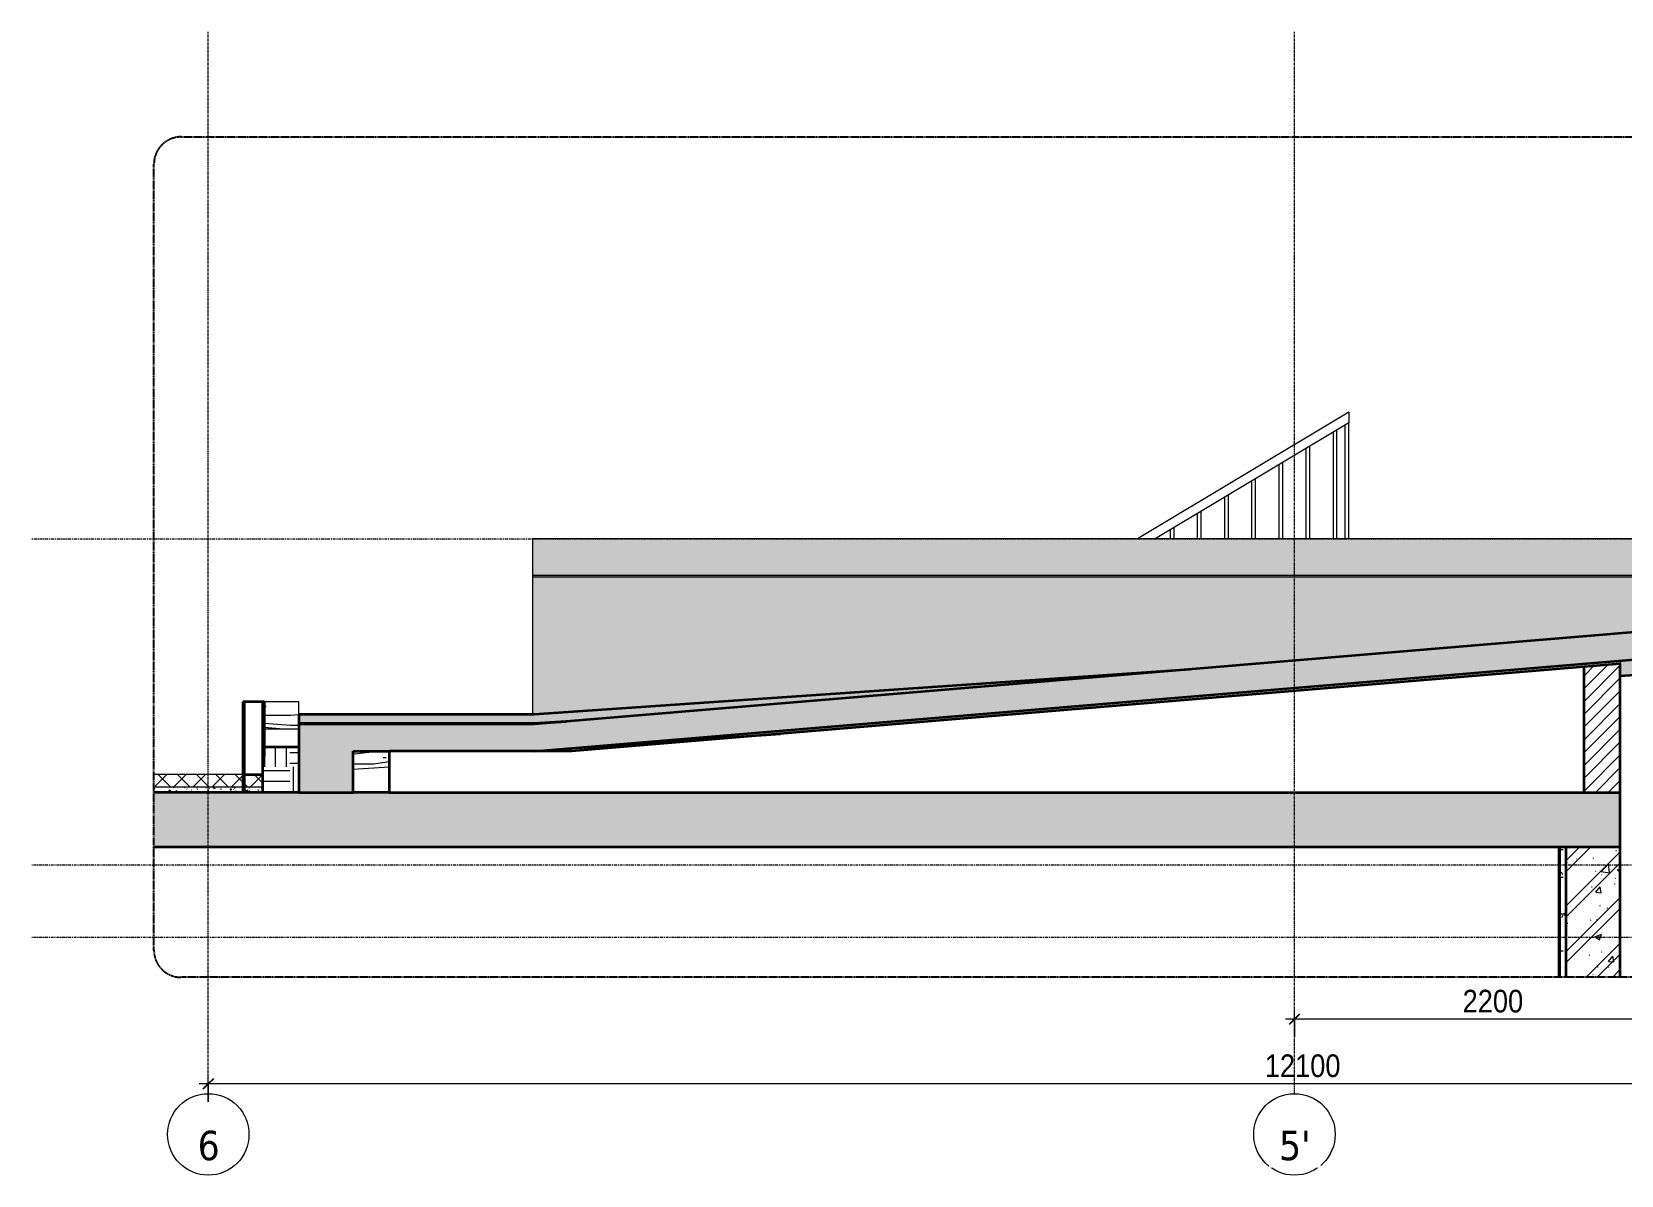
# Model space of a CAD drawing. Header units: millimetres. Extents: x 46404 to 154333, y -1327 to 55734.
# Drawn here: x 102422 to 111202, y -1313 to 5000 of the extents above; entities that cross this region are included whole.
import ezdxf

# ---------------------------------------------------------------- set-up
doc = ezdxf.new("R2010")
doc.units = ezdxf.units.MM
for name, pattern in [('Centre', [31.75, 6.35, -4.7625, 15.875, -4.7625]), ('Grid Line', [22.225, 12.7, -3.175, 3.175, -3.175]), ('Hidden', [7.14375, 4.7625, -2.38125])]:
    doc.linetypes.add(name, pattern=pattern)
for name, color, linetype, lineweight in [('0-2', 10, 'Continuous', 5), ('A-ANNO-DIMS', 211, 'Continuous', 9), ('A-ANNO-DIMS-50', 211, 'Continuous', 9), ('A-DETL-GENF', 92, 'Continuous', 18), ('A-DETL-GENF-1', 9, 'Continuous', 18), ('A-DETL-GENF-3', 92, 'Hidden', 25), ('A-DETL-MEDM', 33, 'Continuous', 35), ('A-FLOR', 192, 'Continuous', 18), ('A-FLOR-1', 250, 'Continuous', 18), ('A-FLOR-FNSH-1', 7, 'Continuous', 35), ('A-FLOR-FNSH-2', 250, 'Continuous', 18), ('A-FLOR-HRAL', 11, 'Continuous', 18), ('A-FLOR-HRAL-2', 250, 'Continuous', 18), ('A-FLOR-LEVL-2', 51, 'Centre', 9), ('A-FLOR-MCUT', 51, 'Continuous', 18), ('A-FLOR-PATT-1', 253, 'Continuous', 18), ('A-FLOR-PATT-2', 8, 'Continuous', 18), ('A-WALL', 113, 'Continuous', 18), ('A-WALL-2', 7, 'Continuous', 35), ('A-WALL-FNSH-2', 250, 'Continuous', 18), ('A-WALL-PATT-2', 111, 'Continuous', 18), ('A-WALL-PATT-3', 10, 'Continuous', 5), ('A-WALL-PATT-5', 9, 'Continuous', 18), ('S-BEAM-1', 254, 'Continuous', 5), ('S-BEAM-2', 250, 'Continuous', 18), ('S-BEAM-3', 50, 'Continuous', 50), ('S-GRID-1', 1, 'Grid Line', 9), ('S-GRID-IDEN', 1, 'Continuous', 9)]:
    doc.layers.add(name, color=color, linetype=linetype, lineweight=lineweight)
doc.styles.add('Tahoma_B', font='tahomabd.ttf', dxfattribs={"height": 162.5})
doc.styles.add('UTM Avo', font='', dxfattribs={"width": 0.9, "height": 125})
doc.styles.get('UTM Avo').set_extended_font_data('UTM Avo')
doc.dimstyles.new('1_Dim_chi_tiet_2_5', dxfattribs={"dimscale": 304.8, "dimtxt": 124.912619, "dimasz": 0.19685, "dimexe": 0.164042, "dimexo": 0.0625, "dimgap": 0.016404, "dimtad": 1, "dimdec": 0, "dimrnd": 5, "dimzin": 0, "dimdsep": 46, "dimtxsty": 'UTM Avo', "dimblk1": 'OBLIQUE', "dimblk2": 'OBLIQUE', "dimsah": 1, "dimcen": 0.09, "dimdle": 0.164042, "dimazin": 0, "dimtfac": 1, "dimtdec": 4, "dimtix": 1, "dimtmove": 0, "dimatfit": 3, "dimfxl": 0.328084, "dimfxlon": 1, "dimtvp": 1, "dimtolj": 1, "dimtzin": 0, "dimarcsym": 2})
pattern_1 = [(50, (-53992.56, 15725), (364.368, -31.8783), [38.1, -419.1]), (355, (-53992.56, 15725), (-70.486, 382.113), [30.48, -335.28]), (100.451, (-53962.2, 15722.34), (293.885, 350.233), [32.38, -356.18]), (46.184, (-53992.56, 15826.6), (542.158, -84.086), [57.15, -628.65]), (96.636, (-53947.4, 15819.6), (474.805, 494.855), [48.57, -534.27]), (351.184, (-53992.56, 15826.6), (474.81, 494.85), [45.72, -502.92]), (21, (-53941.76, 15801.2), (303.2285, -204.5305), [38.1, -419.1]), (326, (-53941.76, 15801.2), (123.604, 368.376), [30.48, -335.28]), (71.451, (-53916.5, 15784.16), (426.834, 163.843), [32.38, -356.18]), (37.5, (-53992.56, 15725), (6.1766, 169.1102), [3.353, -327.863, 3.353, -337.007, -336.55]), (37.5, (-53992.56, 15725), (6.1766, 169.1102), [-671.576, 3.353, -333.197]), (7.5, (-53992.56, 15725), (133.6389, 200.3615), [3.353, -190.703, 3.353, -320.243, -128.27]), (7.5, (-53992.56, 15725), (133.6389, 200.3615), [-517.652, 3.353, -124.917]), (327.5, (-54105.84, 15725), (271.1818, -11.4584), [3.353, -123.647, 3.353, -392.887, -525.78]), (327.5, (-54105.84, 15725), (271.1818, -11.4584), [-523.24, 3.353, -522.427]), (317.5, (-54156.64, 15725), (296.2585, 50.853), [3.353, -161.747, 3.353, -259.791, -373.38]), (317.5, (-54156.64, 15725), (296.2585, 50.853), [-428.244, 3.353, -370.027]), (45, (-53992.56, 15725), (-125.7236, 125.7236), []), (45, (-53992.56, 15915.5), (-125.7236, 125.7236), [])]
pattern_2 = [(0, (110356.585, 15725), (203.2, 50.8), [16.764, -135.636, 16.764, -135.636, -812.8]), (0, (110356.585, 15725), (203.2, 50.8), [-304.8, 16.764, -288.036, 16.764, -135.636, -355.6]), (0, (110356.585, 15725), (203.2, 50.8), [-762, 16.764, -84.836, 16.764, -237.236]), (120, (110432.785, 15750.4), (-145.59409, 150.57636), [16.764, -135.636, 16.764, -135.636, -812.8]), (120, (110432.785, 15750.4), (-145.59409, 150.57636), [-304.8, 16.764, -288.036, 16.764, -135.636, -355.6]), (120, (110432.785, 15750.4), (-145.59409, 150.57636), [-762, 16.764, -84.836, 16.764, -237.236]), (240, (110458.185, 15852), (-57.60591, -201.37636), [16.764, -135.636, 16.764, -135.636, -812.8]), (240, (110458.185, 15852), (-57.60591, -201.37636), [-304.8, 16.764, -288.036, 16.764, -135.636, -355.6]), (240, (110458.185, 15852), (-57.60591, -201.37636), [-762, 16.764, -84.836, 16.764, -237.236])]
pattern_3 = [(0, (110356.58, 15725), (406.4, 101.6), [16.764, -288.036, 16.764, -288.036, -1625.6]), (0, (110356.58, 15725), (406.4, 101.6), [-609.6, 16.764, -592.836, 16.764, -288.036, -711.2]), (0, (110356.58, 15725), (406.4, 101.6), [-1524, 16.764, -186.436, 16.764, -491.236]), (120, (110508.98, 15775.8), (-291.1882, 301.1527), [16.764, -288.036, 16.764, -288.036, -1625.6]), (120, (110508.98, 15775.8), (-291.1882, 301.1527), [-609.6, 16.764, -592.836, 16.764, -288.036, -711.2]), (120, (110508.98, 15775.8), (-291.1882, 301.1527), [-1524, 16.764, -186.436, 16.764, -491.236]), (240, (110559.78, 15979), (-115.2118, -402.7527), [16.764, -288.036, 16.764, -288.036, -1625.6]), (240, (110559.78, 15979), (-115.2118, -402.7527), [-609.6, 16.764, -592.836, 16.764, -288.036, -711.2]), (240, (110559.78, 15979), (-115.2118, -402.7527), [-1524, 16.764, -186.436, 16.764, -491.236])]
pattern_4 = [(50, (110356.58, 15725), (364.368, -31.8783), [38.1, -419.1]), (355, (110356.6, 15725), (-70.486, 382.113), [30.48, -335.28]), (100.451, (110386.95, 15722.34), (293.885, 350.2334), [32.38, -356.18]), (46.184, (110356.6, 15826.6), (542.158, -84.086), [57.15, -628.65]), (96.636, (110401.76, 15819.6), (474.805, 494.855), [48.57, -534.27]), (351.184, (110356.6, 15826.6), (474.81, 494.85), [45.72, -502.92]), (21, (110407.38, 15801.2), (303.2285, -204.5305), [38.1, -419.1]), (326, (110407.4, 15801.2), (123.604, 368.376), [30.48, -335.28]), (71.451, (110432.65, 15784.16), (426.834, 163.843), [32.38, -356.18]), (37.5, (110356.58, 15725), (6.1766, 169.1102), [3.353, -327.863, 3.353, -337.007, -336.55]), (37.5, (110356.58, 15725), (6.1766, 169.1102), [-671.576, 3.353, -333.197]), (7.5, (110356.58, 15725), (133.6389, 200.3615), [3.353, -190.703, 3.353, -320.243, -128.27]), (7.5, (110356.58, 15725), (133.6389, 200.3615), [-517.652, 3.353, -124.917]), (327.5, (110243.3, 15725), (271.1818, -11.4584), [3.353, -123.647, 3.353, -392.887, -525.78]), (327.5, (110243.3, 15725), (271.1818, -11.4584), [-523.24, 3.353, -522.427]), (317.5, (110192.5, 15725), (296.2585, 50.853), [3.353, -161.747, 3.353, -259.791, -373.38]), (317.5, (110192.5, 15725), (296.2585, 50.853), [-428.244, 3.353, -370.027]), (45, (110356.58, 15725), (-125.7236, 125.7236), []), (45, (110356.58, 15915.5), (-125.7236, 125.7236), [])]

# ---------------------------------------------------------------- blocks, each defined once
blk = doc.blocks.new('NCV_TKTC_KET CAU_rvt-4-TKCS_RAMP NKT 1 - MẶT CẮT 2')
at = {"layer": 'A-FLOR-PATT-1'}
h = blk.add_hatch(dxfattribs=at)
h.set_pattern_fill('FP_21', color=256, style=0, pattern_type=2)
h.set_pattern_definition(pattern_1)
h.paths.add_polyline_path([(-47365, 1930), (-47365, 2100), (-48052.6, 2100), (-48052.6, 1930)])
h = blk.add_hatch(dxfattribs=at)
h.set_pattern_fill('FP_21', color=256, style=0, pattern_type=2)
h.set_pattern_definition(pattern_1)
h.paths.add_polyline_path([(-47365, 1930), (-47365, 2100), (-48052.6, 2100), (-48052.6, 1930)])
h = blk.add_hatch(dxfattribs=at)
h.set_pattern_fill('FP_21', color=256, style=0, pattern_type=2)
h.set_pattern_definition(pattern_1)
h.paths.add_polyline_path([(-58940.4, 1045.4), (-57776.7, 1125.7), (-53152.6, 1511), (-53152.6, 1443.8), (-50352.5, 1636.5), (-50352.5, 1761), (-57776.7, 1142.4)])
h.paths.add_polyline_path([(-59152.5, 1178.3), (-59145, 1178.8), (-58976.2, 1192.9), (-59152.5, 1180.8)])
h = blk.add_hatch(dxfattribs=at)
h.set_pattern_fill('FP_21', color=256, style=0, pattern_type=2)
h.set_pattern_definition(pattern_1)
h.paths.add_polyline_path([(-58940.4, 1045.4), (-57776.7, 1125.7), (-53152.6, 1511), (-53152.6, 1443.8), (-50352.5, 1636.5), (-50352.5, 1761), (-57776.7, 1142.4)])
h.paths.add_polyline_path([(-59152.5, 1178.3), (-59145, 1178.8), (-58976.2, 1192.9), (-59152.5, 1180.8)])
h = blk.add_hatch(dxfattribs=at)
h.set_pattern_fill('FP_21', color=256, style=0, pattern_type=2)
h.set_pattern_definition(pattern_1)
h.paths.add_polyline_path([(-49018.5, 1636.5), (-48852.5, 1636.5), (-48852.6, 1761.7), (-50351.2, 1761.1), (-50352.5, 1761), (-50352.5, 1636.5), (-50339.8, 1636.5)])
h = blk.add_hatch(dxfattribs=at)
h.set_pattern_fill('FP_21', color=256, style=0, pattern_type=2)
h.set_pattern_definition(pattern_1)
h.paths.add_polyline_path([(-49018.5, 1636.5), (-48852.5, 1636.5), (-48852.6, 1761.7), (-50351.2, 1761.1), (-50352.5, 1761), (-50352.5, 1636.5), (-50339.8, 1636.5)])
h = blk.add_hatch(dxfattribs=at)
h.set_pattern_fill('FP_21', color=256, style=0, pattern_type=2)
h.set_pattern_definition(pattern_1)
h.paths.add_polyline_path([(-59528.3, 1178.3), (-59152.5, 1178.3), (-59152.5, 1180.8), (-60452.5, 1180.8), (-60452.5, 1178.3), (-60152.5, 1178.3)])
h = blk.add_hatch(dxfattribs=at)
h.set_pattern_fill('FP_21', color=256, style=0, pattern_type=2)
h.set_pattern_definition(pattern_1)
h.paths.add_polyline_path([(-59528.3, 1178.3), (-59152.5, 1178.3), (-59152.5, 1180.8), (-60452.5, 1180.8), (-60452.5, 1178.3), (-60152.5, 1178.3)])
at = {"layer": 'S-BEAM-1'}
blk.add_hatch(color=256, dxfattribs=at).paths.add_polyline_path([(-48852.5, 1500), (-48552.6, 1500), (-48552.6, 1550), (-48852.5, 1550), (-48852.6, 1500)])
at = {"layer": 'A-FLOR-1'}
for p, q in [((-50342.5, 2130), (-48862.5, 2130)), ((-58037, 1104), (-58062.9, 1105.8)), ((-59132.3, 1029.4), (-59116.9, 1028.3))]:
    blk.add_line(p, q, dxfattribs=at)
at = {"layer": 'A-FLOR-FNSH-1'}
for p, q in [((-47365, 2100), (-48052.6, 2100)), ((-48052.6, 2100), (-48052.6, 1930)), ((-48052.6, 1930), (-47365, 1930)), ((-50352.5, 1636.5), (-50352.5, 1761)), ((-50352.5, 1761), (-50352.5, 1636.5)), ((-53152.6, 1443.8), (-50352.5, 1636.5)), ((-50352.5, 1636.5), (-48852.5, 1636.5)), ((-59152.5, 1180.8), (-60452.5, 1180.8)), ((-60452.5, 1180.8), (-60452.5, 1178.3)), ((-58976.2, 1192.9), (-59152.5, 1180.8)), ((-59152.5, 1180.8), (-59152.5, 1178.3)), ((-59152.5, 1178.3), (-59152.5, 1180.8)), ((-58940.4, 1045.4), (-57790.9, 1124.5))]:
    blk.add_line(p, q, dxfattribs=at)
at = {"layer": 'S-BEAM-2'}
for p, q in [((-50342.5, 2130), (-48862.5, 2130)), ((-48357, 2130), (-48052.6, 2130)), ((-50802.6, 1560), (-51452.5, 1560))]:
    blk.add_line(p, q, dxfattribs=at)
at = {"layer": 'S-BEAM-3'}
for p, q in [((-48852.6, 2100), (-48852.6, 1911.7)), ((-48852.6, 1761.7), (-48852.6, 1500)), ((-48852.6, 1500), (-48552.6, 1500)), ((-48552.6, 1500), (-48552.6, 1550))]:
    blk.add_line(p, q, dxfattribs=at)
blk = doc.blocks.new('Railing - 20mm-2407305-TKCS_RAMP NKT 1 - MẶT CẮT 2')
at = {"layer": 'A-FLOR-HRAL'}
for p, q in [((-54737.6, 2200), (-54737.6, 2790.7)), ((-54717.6, 2200), (-54717.6, 2802.7))]:
    blk.add_line(p, q, dxfattribs=at)
blk = doc.blocks.new('Railing - 20mm-2407303-TKCS_RAMP NKT 1 - MẶT CẮT 2')
at = {"layer": 'A-FLOR-HRAL'}
for p, q in [((-54887.6, 2200), (-54887.6, 2700.7)), ((-54867.6, 2200), (-54867.6, 2712.7))]:
    blk.add_line(p, q, dxfattribs=at)
blk = doc.blocks.new('Railing - 20mm-V31-TKCS_RAMP NKT 1 - MẶT CẮT 2')
at = {"layer": 'A-FLOR-HRAL'}
for p, q in [((-55037.6, 2200), (-55037.6, 2610.7)), ((-55017.6, 2200), (-55017.6, 2622.7))]:
    blk.add_line(p, q, dxfattribs=at)
blk = doc.blocks.new('Railing - 20mm-V32-TKCS_RAMP NKT 1 - MẶT CẮT 2')
at = {"layer": 'A-FLOR-HRAL'}
for p, q in [((-55187.6, 2200), (-55187.6, 2520.7)), ((-55167.6, 2200), (-55167.6, 2532.7))]:
    blk.add_line(p, q, dxfattribs=at)
blk = doc.blocks.new('Railing - 20mm-V33-TKCS_RAMP NKT 1 - MẶT CẮT 2')
at = {"layer": 'A-FLOR-HRAL'}
for p, q in [((-55337.6, 2200), (-55337.6, 2430.7)), ((-55317.6, 2200), (-55317.6, 2442.7))]:
    blk.add_line(p, q, dxfattribs=at)
blk = doc.blocks.new('Railing - 20mm-V34-TKCS_RAMP NKT 1 - MẶT CẮT 2')
at = {"layer": 'A-FLOR-HRAL'}
for p, q in [((-55487.6, 2200), (-55487.6, 2340.7)), ((-55467.6, 2200), (-55467.6, 2352.7))]:
    blk.add_line(p, q, dxfattribs=at)
blk = doc.blocks.new('Railing - 20mm-V35-TKCS_RAMP NKT 1 - MẶT CẮT 2')
at = {"layer": 'A-FLOR-HRAL'}
for p, q in [((-55637.6, 2200), (-55637.6, 2250.7)), ((-55617.6, 2200), (-55617.6, 2262.7))]:
    blk.add_line(p, q, dxfattribs=at)
blk = doc.blocks.new('Railing - 20mm-2407301-TKCS_RAMP NKT 1 - MẶT CẮT 2')
at = {"layer": 'A-FLOR-HRAL'}
for p, q in [((-54672.6, 2200), (-54672.6, 2829.7)), ((-54652.6, 2200), (-54652.6, 2841.7))]:
    blk.add_line(p, q, dxfattribs=at)
blk = doc.blocks.new('Railing - Railing-2412079-TKCS_RAMP NKT 1 - MẶT CẮT 2')
for name in ['Railing - 20mm-2407301-TKCS_RAMP NKT 1 - MẶT CẮT 2', 'Railing - 20mm-2407305-TKCS_RAMP NKT 1 - MẶT CẮT 2', 'Railing - 20mm-2407303-TKCS_RAMP NKT 1 - MẶT CẮT 2', 'Railing - 20mm-V31-TKCS_RAMP NKT 1 - MẶT CẮT 2', 'Railing - 20mm-V32-TKCS_RAMP NKT 1 - MẶT CẮT 2', 'Railing - 20mm-V33-TKCS_RAMP NKT 1 - MẶT CẮT 2', 'Railing - 20mm-V34-TKCS_RAMP NKT 1 - MẶT CẮT 2', 'Railing - 20mm-V35-TKCS_RAMP NKT 1 - MẶT CẮT 2']:
    blk.add_blockref(name, (0, 0))
blk = doc.blocks.new('Top Rail Type - Top Rail_Internal_-2412096-TKCS_RAMP NKT 1 - MẶT CẮT 2')
at = {"layer": 'A-FLOR-HRAL'}
for p, q in [((-54652.6, 2900), (-55819.3, 2200)), ((-54652.6, 2900), (-54652.6, 2841.7)), ((-54652.6, 2841.7), (-55722.1, 2200))]:
    blk.add_line(p, q, dxfattribs=at)
blk = doc.blocks.new('BORDER VIEW - BORDER VIEW-2377010-TKCS_RAMP NKT 1 - MẶT CẮT 2')
at = {"layer": 'A-DETL-GENF-3'}
for p, q in [((-61102.6, 4419.8), (-47515, 4419.8)), ((-61252.6, -70), (-61252.6, 4269.8)), ((-47365, 4269.8), (-47365, -70)), ((-47515, -220), (-61102.6, -220))]:
    blk.add_line(p, q, dxfattribs=at)
for centre, start, end in [((-61102.6, 4269.8), 90, 180), ((-47515, 4269.8), 0, 90), ((-61102.6, -70), 180, 270), ((-47515, -70), 270, 0)]:
    blk.add_arc(centre, 150, start, end, dxfattribs=at)
blk = doc.blocks.new('Grid - M_Grid Head - Circle-353313-TKCS_RAMP NKT 1 - MẶT CẮT 2')
at = {"layer": 'S-GRID-IDEN'}
blk.add_circle((-52752.6, -1087.5), 225, dxfattribs=at)
blk = doc.blocks.new('DIMBLOCK14-TKCS_RAMP NKT 1 - MẶT CẮT 2')
at = {"layer": 'A-ANNO-DIMS-50'}
for p, q in [((103396.6, -908), (103396.6, -758)), ((115496.6, -908), (115496.6, -758)), ((115546.6, -808), (103346.6, -808)), ((103396.6, -808), (103396.6, -908)), ((115496.6, -808), (115496.6, -908))]:
    blk.add_line(p, q, dxfattribs=at)
at = {"layer": 'A-ANNO-DIMS-50', "lineweight": 25}
for p, q in [((103396.6, -808), (103426.6, -778)), ((115496.6, -808), (115526.6, -778)), ((103396.6, -808), (103366.6, -838)), ((115496.6, -808), (115466.6, -838))]:
    blk.add_line(p, q, dxfattribs=at)
at = {"layer": 'A-ANNO-DIMS-50', "color": 0, "insert": (109232.6, -645.7), "char_height": 125, "width": 513.53, "attachment_point": 1, "line_spacing_factor": 1.110334, "style": 'UTM Avo'}
blk.add_mtext('12100', dxfattribs=at)
blk = doc.blocks.new('_Oblique')
at = {"color": 0, "linetype": 'ByBlock', "lineweight": -2}
blk.add_line((-0.5, -0.5), (0.5, 0.5), dxfattribs=at)
blk = doc.blocks.new('DIMBLOCK16-TKCS_RAMP NKT 1 - MẶT CẮT 2')
at = {"layer": 'A-ANNO-DIMS-50'}
for p, q in [((109396.6, -551.3), (109396.6, -401.3)), ((111596.6, -551.3), (111596.6, -401.3)), ((111596.6, -451.3), (109346.6, -451.3)), ((109396.6, -451.3), (109396.6, -551.3)), ((111596.6, -451.3), (111596.6, -551.3))]:
    blk.add_line(p, q, dxfattribs=at)
at = {"layer": 'A-ANNO-DIMS-50', "lineweight": 25}
for p, q in [((109396.6, -451.3), (109426.6, -421.3)), ((111596.6, -451.3), (111626.6, -421.3)), ((109396.6, -451.3), (109366.6, -481.3)), ((111596.6, -451.3), (111566.6, -481.3))]:
    blk.add_line(p, q, dxfattribs=at)
at = {"layer": 'A-ANNO-DIMS-50', "color": 0, "insert": (110325.4, -288.9), "char_height": 125, "width": 410.824, "attachment_point": 1, "line_spacing_factor": 1.110334, "style": 'UTM Avo'}
blk.add_mtext('2200', dxfattribs=at)

msp = doc.modelspace()

# ---------------------------------------------------------------- hatches: boundary and pattern name
at = {"layer": 'A-DETL-GENF-1'}
h = msp.add_hatch(dxfattribs=at)
h.set_pattern_fill('FP_21', color=256, style=0, pattern_type=2)
h.set_pattern_definition(pattern_4)
h.paths.add_polyline_path([(110896.5, -220), (111196.5, -220), (111196.5, 500), (110896.5, 500)])
h.paths.add_polyline_path([(115496.7, 1550), (115992.1, 1550), (115992.1, 2150), (115496.7, 2150), (115496.7, 2138.6)])
h = msp.add_hatch(dxfattribs=at)
h.set_pattern_fill('FP_21', color=256, style=0, pattern_type=2)
h.set_pattern_definition(pattern_4)
h.paths.add_polyline_path([(103896.7, 800), (104196.7, 800), (104196.7, 1028.3), (105204.1, 1028.3), (114004.1, 1761.7), (115496.6, 1761.7), (115496.6, 1911.7), (113997.9, 1911.7), (105197.9, 1178.3), (103896.7, 1178.3)])
h = msp.add_hatch(dxfattribs=at)
h.set_pattern_fill('FP_33', color=256, style=0, pattern_type=2)
h.set_pattern_definition([(45, (110356.585, 15725), (-35.35534, 35.35534), [])])
h.paths.add_polyline_path([(111196.5, 800), (111196.5, 1511), (110996.5, 1494.4), (110996.5, 800)])
h = msp.add_hatch(dxfattribs=at)
h.set_pattern_fill('FP_21', color=256, style=0, pattern_type=2)
h.set_pattern_definition(pattern_4)
h.paths.add_polyline_path([(105404.1, 500), (111196.5, 500), (111196.5, 800), (103096.6, 800), (103096.6, 500), (104820.8, 500)])
at = {"layer": 'A-FLOR-PATT-2'}
h = msp.add_hatch(dxfattribs=at)
h.set_pattern_fill('FP_23', color=256, style=0, pattern_type=2)
h.set_pattern_definition(pattern_2)
h.paths.add_polyline_path([(105196.7, 1180.8), (105404.1, 1195.5), (108821.3, 1480.3), (105196.7, 1230.8), (103896.7, 1230.8), (103896.7, 1180.8), (104820.8, 1180.8)])
h = msp.add_hatch(dxfattribs=at)
h.set_pattern_fill('FP_25', color=256, style=0, pattern_type=2)
h.set_pattern_definition([(0, (110356.58, 15725), (158.75, 158.75), [158.75, -158.75]), (0, (110356.58, 15784.53), (158.75, 158.75), [158.75, -158.75]), (0, (110356.58, 15844.06), (158.75, 158.75), [158.75, -158.75]), (90, (110376.43, 15863.9), (-158.75, 158.75), [158.75, -158.75]), (90, (110435.96, 15863.9), (-158.75, 158.75), [158.75, -158.75]), (90, (110495.49, 15863.9), (-158.75, 158.75), [158.75, -158.75])])
h.paths.add_polyline_path([(103896.7, 800), (103896.7, 1050), (103696.6, 1050), (103696.6, 800)])
h = msp.add_hatch(dxfattribs=at)
h.set_pattern_fill('FP_22', color=256, style=0, pattern_type=2)
h.set_pattern_definition([(45, (110356.585, 15725), (-53.033, 53.033), []), (135, (110356.585, 15725), (-53.033, -53.033), [])])
h.paths.add_polyline_path([(103696.6, 830), (103696.6, 900), (103596.6, 900), (103596.6, 830)])
h.paths.add_polyline_path([(103586.6, 830), (103586.6, 900), (103096.6, 900), (103096.6, 830)])
h = msp.add_hatch(dxfattribs=at)
h.set_pattern_fill('FP_23', color=256, style=0, pattern_type=2)
h.set_pattern_definition(pattern_2)
h.paths.add_polyline_path([(103596.6, 800), (103696.6, 800), (103696.6, 830), (103596.6, 830)])
h.paths.add_polyline_path([(103586.6, 800), (103586.6, 830), (103096.6, 830), (103096.6, 800)])
h = msp.add_hatch(dxfattribs=at)
h.set_pattern_fill('FP_24', color=256, style=0, pattern_type=2)
h.set_pattern_definition([(50, (110356.585, 15725), (91.09195, -7.96922), [9.525, -104.775]), (355, (110356.585, 15725), (-17.6212, 95.5283), [7.62, -83.82]), (100.451, (110364.18, 15724.34), (73.47134, 87.55785), [8.095, -89.045]), (46.184, (110356.58, 15750.4), (135.5398, -21.0213), [14.287, -157.162]), (96.636, (110367.88, 15748.65), (118.7017, 123.7142), [12.143, -133.568]), (351.184, (110356.58, 15750.4), (118.7029, 123.713), [11.43, -125.73]), (21, (110369.285, 15744.05), (75.80726, -51.1323), [9.525, -104.775]), (326, (110369.285, 15744.05), (30.9012, 92.09387), [7.62, -83.82]), (71.451, (110375.6, 15739.79), (106.70837, 40.9602), [8.095, -89.045]), (37.5, (110356.585, 15725), (1.54416, 42.27754), [1.676, -81.128, 1.676, -83.414, -84.138]), (37.5, (110356.585, 15725), (1.54416, 42.27754), [-167.894, 1.676, -82.461]), (7.5, (110356.585, 15725), (33.40972, 50.09037), [1.676, -46.838, 1.676, -79.223, -32.068]), (7.5, (110356.585, 15725), (33.40972, 50.09037), [-129.413, 1.676, -30.391]), (327.5, (110328.264, 15725), (67.79551, -2.864035), [1.676, -30.074, 1.676, -97.384, -131.445]), (327.5, (110328.264, 15725), (67.79551, -2.864035), [-130.81, 1.676, -129.769]), (317.5, (110315.564, 15725), (74.06478, 12.71375), [1.676, -39.599, 1.676, -64.11, -93.345]), (317.5, (110315.564, 15725), (74.06478, 12.71375), [-107.061, 1.676, -91.669])])
h.paths.add_polyline_path([(103596.6, 800), (103696.6, 800), (103696.6, 830), (103596.6, 830)])
h.paths.add_polyline_path([(103586.6, 800), (103586.6, 830), (103096.6, 830), (103096.6, 800)])
at = {"layer": 'A-WALL-PATT-2'}
h = msp.add_hatch(dxfattribs=at)
h.set_pattern_fill('FP_23', color=256, style=0, pattern_type=2)
h.set_pattern_definition(pattern_2)
h.paths.add_polyline_path([(103596.6, 800), (103596.6, 1300), (103586.6, 1300), (103586.6, 800), (103595.7, 800)])
h = msp.add_hatch(dxfattribs=at)
h.set_pattern_fill('FP_23', color=256, style=0, pattern_type=2)
h.set_pattern_definition(pattern_2)
h.paths.add_polyline_path([(103706.6, 1000), (103706.6, 1300), (103696.6, 1300), (103696.6, 1000)])
h = msp.add_hatch(dxfattribs=at)
h.set_pattern_fill('FP_29', color=256, style=0, pattern_type=2)
h.set_pattern_definition([(63.435, (111550.1, 15794.56), (-0.0009, 1016), [354.975, -1916.87]), (63.435, (110534.1, 15794.56), (-0.0009, 1016), [354.975, -1916.87]), (63.435, (112036.46, 15990.84), (-0.0009, 1016), [354.975, -1916.87]), (63.435, (111020.46, 15990.84), (-0.0009, 1016), [354.975, -1916.87]), (63.435, (111962.84, 15921.56), (-0.0009, 1016), [354.975, -1916.87]), (63.435, (110946.84, 15921.56), (-0.0009, 1016), [354.975, -1916.87]), (63.435, (111887.8, 16318.4), (-0.0009, 1016), [172.535, -2099.31]), (63.435, (110871.8, 16318.4), (-0.0009, 1016), [172.535, -2099.31]), (63.435, (111838.73, 16256.97), (-0.0009, 1016), [354.975, -1916.87]), (63.435, (110822.73, 16256.97), (-0.0009, 1016), [354.975, -1916.87]), (63.435, (111847.4, 16301.06), (-0.0009, 1016), [354.975, -1916.87]), (63.435, (110831.4, 16301.06), (-0.0009, 1016), [354.975, -1916.87]), (63.435, (111437.5, 16107.63), (-0.0009, 1016), [354.975, -1916.87]), (63.435, (110421.5, 16107.63), (-0.0009, 1016), [354.975, -1916.87]), (63.435, (111446.15, 16159.6), (-0.0009, 1016), [354.975, -1916.87]), (63.435, (110430.15, 16159.6), (-0.0009, 1016), [354.975, -1916.87]), (63.435, (111448.5, 16197.06), (-0.0009, 1016), [354.975, -1916.87]), (63.435, (110432.5, 16197.06), (-0.0009, 1016), [354.975, -1916.87])])
h.paths.add_polyline_path([(110866.5, -220), (110866.5, 500), (110856.5, 500), (110856.5, -220)])
h = msp.add_hatch(dxfattribs=at)
h.set_pattern_fill('FP_23', color=256, style=0, pattern_type=2)
h.set_pattern_definition(pattern_2)
h.paths.add_polyline_path([(110866.5, -220), (110896.5, -220), (110896.5, 500), (110866.5, 500)])
at = {"layer": 'A-WALL-PATT-3'}
h = msp.add_hatch(color=256, dxfattribs=at)
h.paths.add_polyline_path([(105186.7, 1230.8), (105197.9, 1230.9), (108821.3, 1480.3), (113546.6, 1874.1), (113546.6, 1990), (105186.7, 1990), (105186.7, 1786.5)])
h.paths.add_polyline_path([(113746.6, 1890.7), (114004.1, 1911.7), (114006.7, 1911.7), (114006.7, 1990), (113746.6, 1990), (113746.6, 1911.7)])
h.paths.add_polyline_path([(110075.7, 2000), (114006.7, 2000), (114006.7, 2200), (105186.7, 2200), (105186.7, 2000), (106572.5, 2000)])
h = msp.add_hatch(color=256, dxfattribs=at)
h.paths.add_polyline_path([(113996.7, 1990), (114006.7, 1990), (114006.7, 2000), (113746.6, 2000), (113746.6, 1990)])
h.paths.add_polyline_path([(105196.7, 1990), (113546.6, 1990), (113546.6, 2000), (105186.7, 2000), (105186.7, 1990)])
at = {"layer": 'A-WALL-PATT-5'}
h = msp.add_hatch(dxfattribs=at)
h.set_pattern_fill('FP_30', color=256, style=0, pattern_type=2)
h.set_pattern_definition(pattern_3)
h.paths.add_polyline_path([(103896.7, 1150), (103896.7, 1300), (103706.6, 1300), (103706.6, 1150)])
h = msp.add_hatch(dxfattribs=at)
h.set_pattern_fill('FP_32', color=256, style=0, pattern_type=2)
h.set_pattern_definition([(349.695, (103890.557, 869.39), (3657.598, -609.61), [68.155, -6747.38]), (0, (103957.6, 857.2), (609.6, 609.6), [67.06, -542.54]), (18.435, (104024.67, 857.2), (1219.2, 609.6), [57.83, -1869.9]), (172.875, (104079.53, 875.49), (4267.199, -609.599), [49.15, -4865.604]), (174.806, (104030.765, 881.584), (6096.004, -609.555), [67.333, -6665.92]), (194.036, (103963.71, 887.68), (-1828.8, -609.592), [75.4, -2438.04]), (9.462, (103939.32, 869.39), (3048.005, 609.584), [37.08, -3670.97]), (353.66, (103975.9, 875.49), (-4876.801, 609.5835), [55.2, -5464.96]), (185.711, (104030.765, 869.39), (-5486.395, -609.6394), [61.264, -6065.14]), (168.69, (103969.8, 863.3), (2438.4, -609.603), [31.08, -3077.28]), (354.806, (103835.693, 863.296), (-6096.004, 609.555), [67.333, -6665.92]), (348.69, (103902.75, 857.2), (-2438.4, 609.603), [62.17, -3046.19]), (0, (103963.7, 845), (609.6, 609.6), [73.15, -536.45]), (20.556, (104036.86, 845.01), (3048, 1219.197), [52.084, -5156.34]), (3.814, (104085.63, 863.296), (8534.4012, 609.589), [91.643, -9072.654]), (354.806, (104177.07, 869.39), (-6096.004, 609.5547), [67.333, -6665.92]), (0, (104244.1, 863.3), (609.6, 609.6), [67.06, -542.54]), (5.194, (103701.58, 863.296), (6096.004, 609.555), [67.333, -6665.92]), (354.806, (103768.637, 869.39), (-6096.004, 609.555), [67.333, -6665.92]), (0, (103701.6, 875.5), (609.6, 609.6), [36.58, -573.02]), (5.194, (103738.157, 875.49), (6096.004, 609.555), [67.333, -6665.92]), (0, (103805.2, 881.6), (609.6, 609.6), [60.96, -548.64]), (10.305, (103866.173, 881.584), (-3657.598, -609.61), [68.155, -6747.38]), (5.194, (103933.23, 893.776), (6096.004, 609.555), [67.333, -6665.92]), (354.806, (104000.285, 899.87), (-6096.004, 609.555), [67.333, -6665.92]), (354.806, (104067.34, 893.776), (-6096.004, 609.555), [67.333, -6665.92]), (351.87, (104134.4, 887.68), (-3657.6, 609.593), [86.21, -4224.31]), (0, (104219.74, 875.5), (609.6, 609.6), [91.44, -518.16]), (347.471, (104195.36, 509.73), (3047.999, -609.611), [56.2, -5564.033]), (354.289, (104250.22, 497.536), (-5486.395, 609.6394), [61.264, -6065.14]), (8.13, (104195.36, 509.73), (3657.6004, 609.593), [43.105, -4267.42]), (9.462, (104238.03, 515.82), (3048.005, 609.584), [74.16, -3633.89]), (0, (103701.6, 528), (609.6, 609.6), [73.15, -536.45]), (350.538, (103774.73, 528.02), (-3048.005, 609.584), [37.08, -3670.97]), (201.801, (103811.31, 521.92), (1828.804, 609.587), [32.83, -3249.97]), (192.995, (103780.83, 509.73), (5486.3931, 1219.2375), [81.33, -8051.747]), (352.875, (104262.41, 509.73), (-4267.1994, 609.599), [49.15, -4865.604]), (7.125, (104262.41, 509.73), (4267.1994, 609.599), [49.15, -4865.604]), (0, (103701.6, 515.8), (609.6, 609.6), [48.77, -560.83]), (194.036, (103750.35, 515.82), (-1828.802, -609.592), [50.27, -2463.18]), (356.633, (103835.693, 534.112), (-9753.5944, 609.6919), [103.81, -10277.302]), (357.709, (103939.325, 528.016), (-14630.39665, 609.6991), [152.522, -15099.665]), (3.18, (104091.725, 521.92), (10363.1983, 609.6312), [109.897, -10879.823]), (9.462, (104201.45, 528.02), (3048.005, 609.584), [111.24, -3596.81]), (10.305, (103701.58, 473.15), (-3657.598, -609.61), [68.155, -6747.38]), (15.945, (103768.64, 485.34), (-2438.404, -609.583), [88.76, -4349.196]), (0, (103854, 509.7), (609.6, 609.6), [79.25, -530.35]), (351.87, (103933.23, 509.73), (-3657.6, 609.593), [86.21, -4224.31]), (3.576, (104018.573, 497.536), (9144.003, 609.5468), [97.726, -9674.906]), (351.254, (104116.11, 503.63), (4267.201, -609.5878), [80.18, -7937.856]), (345.964, (104195.36, 491.44), (-1828.802, 609.592), [75.4, -2438.04]), (0, (104268.5, 473.15), (609.6, 609.6), [42.67, -566.93]), (174.806, (103835.693, 534.11), (6096.004, -609.5547), [134.665, -6598.587]), (355.236, (103701.58, 570.69), (-6705.5965, 609.6414), [146.81, -7193.745]), (0, (103847.9, 558.5), (609.6, 609.6), [140.2, -469.4]), (4.086, (103988.093, 558.496), (7924.795, 609.6527), [171.123, -8385.02]), (0, (104158.8, 570.7), (609.6, 609.6), [152.4, -457.2]), (7.125, (103701.58, 442.67), (4267.1994, 609.599), [147.44, -4767.31]), (6.34, (103847.885, 460.96), (4876.801, 609.5835), [110.403, -5409.76]), (357.51, (103957.613, 473.152), (-13411.197, 609.7044), [140.34, -13893.706]), (353.48, (104097.82, 467.056), (-15849.59217, 1828.85517), [214.749, -21260.135]), (3.013, (103701.58, 838.912), (10972.7972, 609.6408), [115.984, -11482.446]), (351.87, (103817.405, 845.01), (-3657.6, 609.593), [129.316, -4181.21]), (357.614, (103945.42, 826.72), (-14020.7994, 609.6137), [146.43, -14496.664]), (10.62, (104091.725, 820.624), (-6705.5925, -1219.2397), [99.236, -9824.334]), (0, (104189.26, 838.9), (609.6, 609.6), [121.92, -487.68]), (356.82, (103701.58, 912.064), (-10363.1983, 609.6312), [109.897, -10879.823]), (6.009, (103811.31, 905.968), (-6095.999, -609.5992), [116.464, -11529.93]), (6.71, (103927.133, 918.16), (-5486.3973, -609.6157), [104.346, -10330.325]), (354.289, (104030.765, 930.35), (-5486.395, 609.6394), [122.53, -6003.877]), (347.905, (104152.685, 918.16), (-5486.395, 1219.223), [87.28, -8640.862]), (9.462, (104238.03, 899.87), (3048.005, 609.584), [74.16, -3633.89]), (3.814, (103701.58, 796.24), (8534.4012, 609.589), [91.643, -9072.654]), (347.196, (103793.02, 802.336), (-7924.809, 1828.7633), [137.532, -13615.67]), (0, (103927.13, 771.86), (609.6, 609.6), [152.4, -457.2]), (5.44, (104079.533, 771.856), (-6705.6025, -609.5609), [128.595, -12730.932]), (6.71, (104207.55, 784.048), (-5486.3973, -609.6157), [104.346, -10330.325]), (0, (103701.6, 954.74), (609.6, 609.6), [103.63, -505.97]), (8.13, (103805.21, 954.74), (3657.6, 609.593), [172.42, -4138.1]), (357.614, (103975.9, 979.12), (-14020.7994, 609.6137), [146.43, -14496.664]), (354.472, (104122.205, 973.024), (12801.591, -1219.3029), [189.859, -18796.025]), (6.843, (103701.58, 400), (-10363.19504, -1219.2413), [153.494, -15195.842]), (0, (103854, 418.3), (609.6, 609.6), [170.7, -438.9]), (356.348, (104024.669, 418.288), (-18897.60496, 1219.12666), [287.095, -28422.422]), (0, (103701.6, 613.36), (609.6, 609.6), [146.3, -463.3]), (4.764, (103847.885, 613.36), (6705.5965, 609.6414), [146.81, -7193.745]), (358.152, (103994.189, 625.552), (-18287.99624, 609.7241), [189.074, -18718.355]), (357.274, (104183.165, 619.456), (-12192.0042, 609.5342), [128.16, -12687.945]), (354.806, (103701.58, 710.896), (-6096.004, 609.5547), [134.665, -6598.587]), (0, (103835.7, 698.7), (609.6, 609.6), [195.07, -414.53]), (1.909, (104030.765, 698.704), (17678.40105, 609.5532), [182.982, -18115.176]), (3.576, (104213.645, 704.8), (9144.003, 609.5468), [97.726, -9674.906])])
h.paths.add_polyline_path([(103896.7, 1150), (103896.7, 1300), (103706.6, 1300), (103706.6, 1150)])
h = msp.add_hatch(dxfattribs=at)
h.set_pattern_fill('FP_30', color=256, style=0, pattern_type=2)
h.set_pattern_definition(pattern_3)
h.paths.add_polyline_path([(104196.7, 929.4), (104396.7, 941.2), (104396.7, 1028.3), (104196.7, 1028.3), (104196.7, 1010.3)])
h.paths.add_polyline_path([(105232.3, 1028.3), (105216.9, 1029.4), (105204.1, 1028.3)])
h = msp.add_hatch(dxfattribs=at)
h.set_pattern_fill('FP_31', color=256, style=0, pattern_type=2)
h.set_pattern_definition([(349.695, (103780.557, 869.39), (3657.5982, -609.61), [68.155, -6747.38]), (0, (103847.6, 857.2), (609.6, 609.6), [67.06, -542.54]), (18.435, (103914.67, 857.2), (1219.2, 609.602), [57.83, -1869.89]), (172.875, (103969.53, 875.49), (4267.1994, -609.599), [49.15, -4865.604]), (174.806, (103920.765, 881.584), (6096.004, -609.5547), [67.333, -6665.92]), (194.036, (103853.71, 887.68), (-1828.802, -609.592), [75.4, -2438.04]), (9.462, (103829.32, 869.39), (3048.005, 609.5835), [37.08, -3670.97]), (353.66, (103865.9, 875.49), (-4876.8008, 609.5835), [55.2, -5464.96]), (185.711, (103920.765, 869.39), (-5486.395, -609.6394), [61.264, -6065.14]), (168.69, (103859.8, 863.3), (2438.4, -609.603), [31.08, -3077.28]), (354.806, (103725.693, 863.296), (-6096.004, 609.5547), [67.333, -6665.92]), (348.69, (103792.75, 857.2), (-2438.4, 609.603), [62.17, -3046.19]), (0, (103853.7, 845), (609.6, 609.6), [73.15, -536.45]), (20.556, (103926.86, 845.01), (3048, 1219.197), [52.084, -5156.34]), (3.814, (103975.63, 863.296), (8534.4012, 609.5889), [91.643, -9072.654]), (354.806, (104067.07, 869.39), (-6096.004, 609.5547), [67.333, -6665.92]), (0, (104134.1, 863.3), (609.6, 609.6), [67.06, -542.54]), (5.194, (103591.58, 863.296), (6096.004, 609.5547), [67.333, -6665.92]), (354.806, (103658.637, 869.39), (-6096.004, 609.5547), [67.333, -6665.92]), (0, (103591.6, 875.5), (609.6, 609.6), [36.58, -573.02]), (5.194, (103628.157, 875.49), (6096.004, 609.5547), [67.333, -6665.92]), (0, (103695.2, 881.6), (609.6, 609.6), [60.96, -548.64]), (10.305, (103756.173, 881.584), (-3657.5982, -609.61), [68.155, -6747.38]), (5.194, (103823.23, 893.776), (6096.004, 609.5547), [67.333, -6665.92]), (354.806, (103890.285, 899.87), (-6096.004, 609.5547), [67.333, -6665.92]), (354.806, (103957.34, 893.776), (-6096.004, 609.5547), [67.333, -6665.92]), (351.87, (104024.4, 887.68), (-3657.6004, 609.593), [86.21, -4224.31]), (0, (104109.74, 875.5), (609.6, 609.6), [91.44, -518.16]), (347.471, (104085.36, 509.73), (3047.999, -609.611), [56.2, -5564.033]), (354.289, (104140.22, 497.536), (-5486.395, 609.6394), [61.264, -6065.14]), (8.13, (104085.36, 509.73), (3657.6004, 609.593), [43.105, -4267.42]), (9.462, (104128.03, 515.82), (3048.005, 609.5835), [74.16, -3633.89]), (0, (103591.6, 528), (609.6, 609.6), [73.15, -536.45]), (350.538, (103664.73, 528.02), (-3048.005, 609.5835), [37.08, -3670.97]), (201.801, (103701.31, 521.92), (1828.8045, 609.587), [32.83, -3249.97]), (192.995, (103670.83, 509.73), (5486.3931, 1219.2375), [81.33, -8051.747]), (352.875, (104152.41, 509.73), (-4267.1994, 609.599), [49.15, -4865.604]), (7.125, (104152.41, 509.73), (4267.1994, 609.599), [49.15, -4865.604]), (0, (103591.6, 515.8), (609.6, 609.6), [48.77, -560.83]), (194.036, (103640.35, 515.82), (-1828.802, -609.592), [50.27, -2463.18]), (356.633, (103725.693, 534.112), (-9753.5944, 609.6919), [103.81, -10277.302]), (357.709, (103829.325, 528.016), (-14630.39665, 609.6991), [152.522, -15099.665]), (3.18, (103981.725, 521.92), (10363.1983, 609.6312), [109.897, -10879.823]), (9.462, (104091.45, 528.02), (3048.005, 609.5835), [111.24, -3596.81]), (10.305, (103591.58, 473.15), (-3657.5982, -609.61), [68.155, -6747.38]), (15.945, (103658.64, 485.34), (-2438.4042, -609.583), [88.76, -4349.196]), (0, (103744, 509.7), (609.6, 609.6), [79.25, -530.35]), (351.87, (103823.23, 509.73), (-3657.6004, 609.593), [86.21, -4224.31]), (3.576, (103908.573, 497.536), (9144.003, 609.5468), [97.726, -9674.906]), (351.254, (104006.11, 503.63), (4267.201, -609.5878), [80.18, -7937.856]), (345.964, (104085.36, 491.44), (-1828.802, 609.592), [75.4, -2438.04]), (0, (104158.5, 473.15), (609.6, 609.6), [42.67, -566.93]), (174.806, (103725.693, 534.11), (6096.004, -609.5547), [134.665, -6598.587]), (355.236, (103591.58, 570.69), (-6705.5965, 609.6414), [146.81, -7193.745]), (0, (103737.9, 558.5), (609.6, 609.6), [140.2, -469.4]), (4.086, (103878.093, 558.496), (7924.795, 609.6527), [171.123, -8385.02]), (0, (104048.8, 570.7), (609.6, 609.6), [152.4, -457.2]), (7.125, (103591.58, 442.67), (4267.1994, 609.599), [147.443, -4767.31]), (6.34, (103737.885, 460.96), (4876.8008, 609.5835), [110.403, -5409.76]), (357.51, (103847.613, 473.152), (-13411.19697, 609.7044), [140.34, -13893.706]), (353.48, (103987.82, 467.056), (-15849.59217, 1828.85517), [214.749, -21260.135]), (3.013, (103591.58, 838.912), (10972.79715, 609.6408), [115.984, -11482.446]), (351.87, (103707.405, 845.01), (-3657.6004, 609.593), [129.316, -4181.21]), (357.614, (103835.42, 826.72), (-14020.79943, 609.6137), [146.43, -14496.664]), (10.62, (103981.725, 820.624), (-6705.5925, -1219.2397), [99.236, -9824.334]), (0, (104079.26, 838.9), (609.6, 609.6), [121.92, -487.68]), (356.82, (103591.58, 912.064), (-10363.1983, 609.6312), [109.897, -10879.823]), (6.009, (103701.31, 905.968), (-6095.999, -609.5992), [116.464, -11529.93]), (6.71, (103817.133, 918.16), (-5486.39734, -609.6157), [104.346, -10330.325]), (354.289, (103920.765, 930.35), (-5486.395, 609.6394), [122.53, -6003.877]), (347.905, (104042.685, 918.16), (-5486.3949, 1219.223), [87.28, -8640.862]), (9.462, (104128.03, 899.87), (3048.005, 609.5835), [74.16, -3633.89]), (3.814, (103591.58, 796.24), (8534.4012, 609.5889), [91.643, -9072.654]), (347.196, (103683.02, 802.336), (-7924.80896, 1828.76326), [137.532, -13615.67]), (0, (103817.13, 771.86), (609.6, 609.6), [152.4, -457.2]), (5.44, (103969.533, 771.856), (-6705.6025, -609.56085), [128.595, -12730.932]), (6.71, (104097.55, 784.048), (-5486.3973, -609.6157), [104.346, -10330.325]), (0, (103591.6, 954.74), (609.6, 609.6), [103.63, -505.97]), (8.13, (103695.21, 954.74), (3657.6004, 609.593), [172.42, -4138.1]), (357.614, (103865.9, 979.12), (-14020.79943, 609.6137), [146.43, -14496.664]), (354.472, (104012.205, 973.024), (12801.591, -1219.3029), [189.859, -18796.025]), (6.843, (103591.58, 400), (-10363.19504, -1219.24128), [153.494, -15195.842]), (0, (103744, 418.3), (609.6, 609.6), [170.69, -438.91]), (356.348, (103914.669, 418.288), (-18897.60496, 1219.12666), [287.095, -28422.422]), (0, (103591.6, 613.36), (609.6, 609.6), [146.3, -463.3]), (4.764, (103737.885, 613.36), (6705.5965, 609.6414), [146.81, -7193.745]), (358.152, (103884.189, 625.552), (-18287.99624, 609.72412), [189.074, -18718.355]), (357.274, (104073.165, 619.456), (-12192.00424, 609.53415), [128.16, -12687.945]), (354.806, (103591.58, 710.896), (-6096.004, 609.5547), [134.665, -6598.587]), (0, (103725.7, 698.7), (609.6, 609.6), [195.07, -414.53]), (1.909, (103920.765, 698.704), (17678.40105, 609.55323), [182.982, -18115.176]), (3.576, (104103.645, 704.8), (9144.003, 609.5468), [97.726, -9674.906])])
h.paths.add_polyline_path([(104196.7, 929.4), (104396.7, 941.2), (104396.7, 1028.3), (104196.7, 1028.3), (104196.7, 1010.3)])
h.paths.add_polyline_path([(105232.3, 1028.3), (105216.9, 1029.4), (105204.1, 1028.3)])

# ---------------------------------------------------------------- linework, layer by layer
at = {"layer": 'A-DETL-MEDM'}
for p, q in [((113997.9, 1911.7), (105197.9, 1178.3)), ((105204.1, 1028.3), (114004.1, 1761.7)), ((110996.5, 1494.4), (105404.1, 1028.3)), ((111196.5, 1511), (110996.5, 1494.4)), ((110996.5, 800), (110996.5, 1494.4)), ((111196.5, 800), (111196.5, 1511)), ((105197.9, 1178.3), (103896.7, 1178.3)), ((103896.7, 1178.3), (103896.7, 800)), ((104196.7, 800), (104196.7, 1028.3)), ((104196.7, 1028.3), (104396.7, 1028.3)), ((105404.1, 1028.3), (104396.7, 1028.3)), ((104396.7, 1028.3), (104396.7, 800)), ((103896.7, 800), (103096.6, 800)), ((103896.7, 800), (104196.7, 800)), ((104396.7, 800), (104196.7, 800)), ((104396.7, 800), (110996.5, 800)), ((110996.5, 800), (111196.5, 800)), ((111196.5, 500), (111196.5, 800)), ((103096.6, 500), (111196.5, 500)), ((110896.5, 500), (110896.5, -220)), ((111196.5, -220), (111196.5, 500))]:
    msp.add_line(p, q, dxfattribs=at)
at = {"layer": 'A-FLOR'}
for p, q in [((106286.2, 1105.8), (106312.2, 1104)), ((104196.7, 929.4), (104396.7, 941.2)), ((103708.3, 500), (103696.6, 499.3)), ((103696.6, 500), (103696.6, 499.3))]:
    msp.add_line(p, q, dxfattribs=at)
at = {"layer": 'A-FLOR-FNSH-1'}
for p, q in [((108821.3, 1480.3), (105196.7, 1230.8)), ((105196.7, 1230.8), (103896.7, 1230.8)), ((103896.7, 1230.8), (103896.7, 1180.8)), ((103896.7, 1180.8), (105196.7, 1180.8)), ((105196.7, 1180.8), (105372.9, 1192.9)), ((103696.6, 1050), (103696.6, 800)), ((103896.7, 1050), (103696.6, 1050))]:
    msp.add_line(p, q, dxfattribs=at)
at = {"layer": 'A-FLOR-FNSH-2'}
for p, q in [((103896.7, 1150), (103696.6, 1150)), ((103696.6, 1150), (103696.6, 1050)), ((103586.6, 900), (103096.6, 900)), ((103696.6, 800), (103696.6, 900))]:
    msp.add_line(p, q, dxfattribs=at)
at = {"layer": 'A-FLOR-LEVL-2'}
for p, q in [((102421.7, 2200), (117983.9, 2200)), ((117983.9, 400), (102421.7, 400)), ((117348.9, 0), (102421.7, 0))]:
    msp.add_line(p, q, dxfattribs=at)
at = {"layer": 'A-FLOR-MCUT'}
for p, q in [((103586.6, 830), (103096.6, 830)), ((103696.6, 830), (103596.6, 830))]:
    msp.add_line(p, q, dxfattribs=at)
at = {"layer": 'A-WALL'}
for p, q in [((115486.7, 2200), (105186.7, 2200)), ((105186.7, 2200), (105186.7, 1230.8)), ((105186.7, 2000), (113546.6, 2000)), ((113546.6, 1990), (105186.7, 1990)), ((103896.7, 1300), (103706.6, 1300)), ((103896.7, 1230.8), (103896.7, 1300)), ((110866.5, -220), (110866.5, 500))]:
    msp.add_line(p, q, dxfattribs=at)
at = {"layer": 'A-WALL-2'}
for p, q in [((103706.6, 1300), (103586.6, 1300)), ((103586.6, 1300), (103586.6, 800)), ((103596.6, 800), (103596.6, 1300)), ((103696.6, 1300), (103696.6, 900)), ((103706.6, 1000), (103706.6, 1300)), ((103696.6, 1000), (103706.6, 1000)), ((103596.6, 900), (103696.6, 900)), ((110856.5, 500), (110856.5, -220))]:
    msp.add_line(p, q, dxfattribs=at)
at = {"layer": 'A-WALL-FNSH-2'}
msp.add_line((111196.5, 1527.7), (111196.5, 1511), dxfattribs=at)
at = {"layer": 'S-GRID-1'}
for p, q in [((103396.6, 3750.1), (103396.6, 5000.1)), ((109396.6, 3750.1), (109396.6, 5000.1)), ((103396.6, 387.5), (103396.6, 3750.1)), ((109396.6, 387.5), (109396.6, 3750.1)), ((103396.6, -862.5), (103396.6, 387.5)), ((109396.6, -862.5), (109396.6, 387.5))]:
    msp.add_line(p, q, dxfattribs=at)

# ---------------------------------------------------------------- block references
at = {"layer": '0-2'}
msp.add_blockref('NCV_TKTC_KET CAU_rvt-4-TKCS_RAMP NKT 1 - MẶT CẮT 2', (164349.1, 0), dxfattribs=at)
at = {"layer": 'A-DETL-GENF'}
msp.add_blockref('BORDER VIEW - BORDER VIEW-2377010-TKCS_RAMP NKT 1 - MẶT CẮT 2', (164349.1, 0), dxfattribs=at)
at = {"layer": 'A-FLOR-HRAL'}
msp.add_blockref('Top Rail Type - Top Rail_Internal_-2412096-TKCS_RAMP NKT 1 - MẶT CẮT 2', (164349.1, 0), dxfattribs=at)
at = {"layer": 'A-FLOR-HRAL-2'}
msp.add_blockref('Railing - Railing-2412079-TKCS_RAMP NKT 1 - MẶT CẮT 2', (164349.1, 0), dxfattribs=at)
at = {"layer": 'S-GRID-IDEN'}
for p in [(156149.1, 0), (162149.1, 0)]:
    msp.add_blockref('Grid - M_Grid Head - Circle-353313-TKCS_RAMP NKT 1 - MẶT CẮT 2', p, dxfattribs=at)

# ---------------------------------------------------------------- dimensions: what is measured, and where the dimension line sits
at = {"layer": 'A-ANNO-DIMS'}
for base, p1, p2, override, picture, middle in [((109396.6, -451.3), (111596.6, -551.3), (109396.6, -551.3), {"dimpost": '<>', "dimfxl": 2200}, 'DIMBLOCK16-TKCS_RAMP NKT 1 - MẶT CẮT 2', (110496.6, -381.6)), ((103396.6, -808), (115496.6, -908), (103396.6, -908), {"dimpost": '<>', "dimfxl": 12099.999999}, 'DIMBLOCK14-TKCS_RAMP NKT 1 - MẶT CẮT 2', (109446.6, -738.4))]:
    dim = msp.add_linear_dim(base=base, p1=p1, p2=p2, dimstyle='1_Dim_chi_tiet_2_5', override=override, dxfattribs=at)
    dim.commit()
    dim.dimension.update_dxf_attribs({"geometry": picture, "text_midpoint": middle})

# ---------------------------------------------------------------- next in the draw order: texts
at = {"layer": 'S-GRID-IDEN', "char_height": 162.5, "attachment_point": 5, "line_spacing_factor": 0.996129, "style": 'Tahoma_B', "bg_fill": 3, "box_fill_scale": 1.25, "bg_fill_color": 256, "bg_fill_true_color": 13158600, "bg_fill_transparency": 0}
for s, insert, width in [('\\pt634.99962,1269.99925,1905.0005,2540.00013,3174.99975,3809.99937,4445.00062,5080.00025,5714.99987,6349.9995,6985.00075,7620.00037,8255,8889.99962,9524.99925,10160.0005,10795.00013,11429.99975,12064.99938,12700.00063,13335.00025,13969.99988,14604.9995,15240.00075,15875.00038,16510,17144.99963,17779.99925,18415.0005,19050.00013,19684.99975,20319.99938;6', (103398.9, -1149.9), 145.5), ("\\pt634.99962,1269.99925,1905.0005,2540.00013,3174.99975,3809.99937,4445.00062,5080.00025,5714.99987,6349.9995,6985.00075,7620.00037,8255,8889.99962,9524.99925,10160.0005,10795.00013,11429.99975,12064.99938,12700.00063,13335.00025,13969.99988,14604.9995,15240.00075,15875.00038,16510,17144.99963,17779.99925,18415.0005,19050.00013,19684.99975,20319.99938;5'", (109398.9, -1149.9), 205)]:
    msp.add_mtext(s, dxfattribs=dict(at, insert=insert, width=width))

doc.saveas('drawing.dxf')
